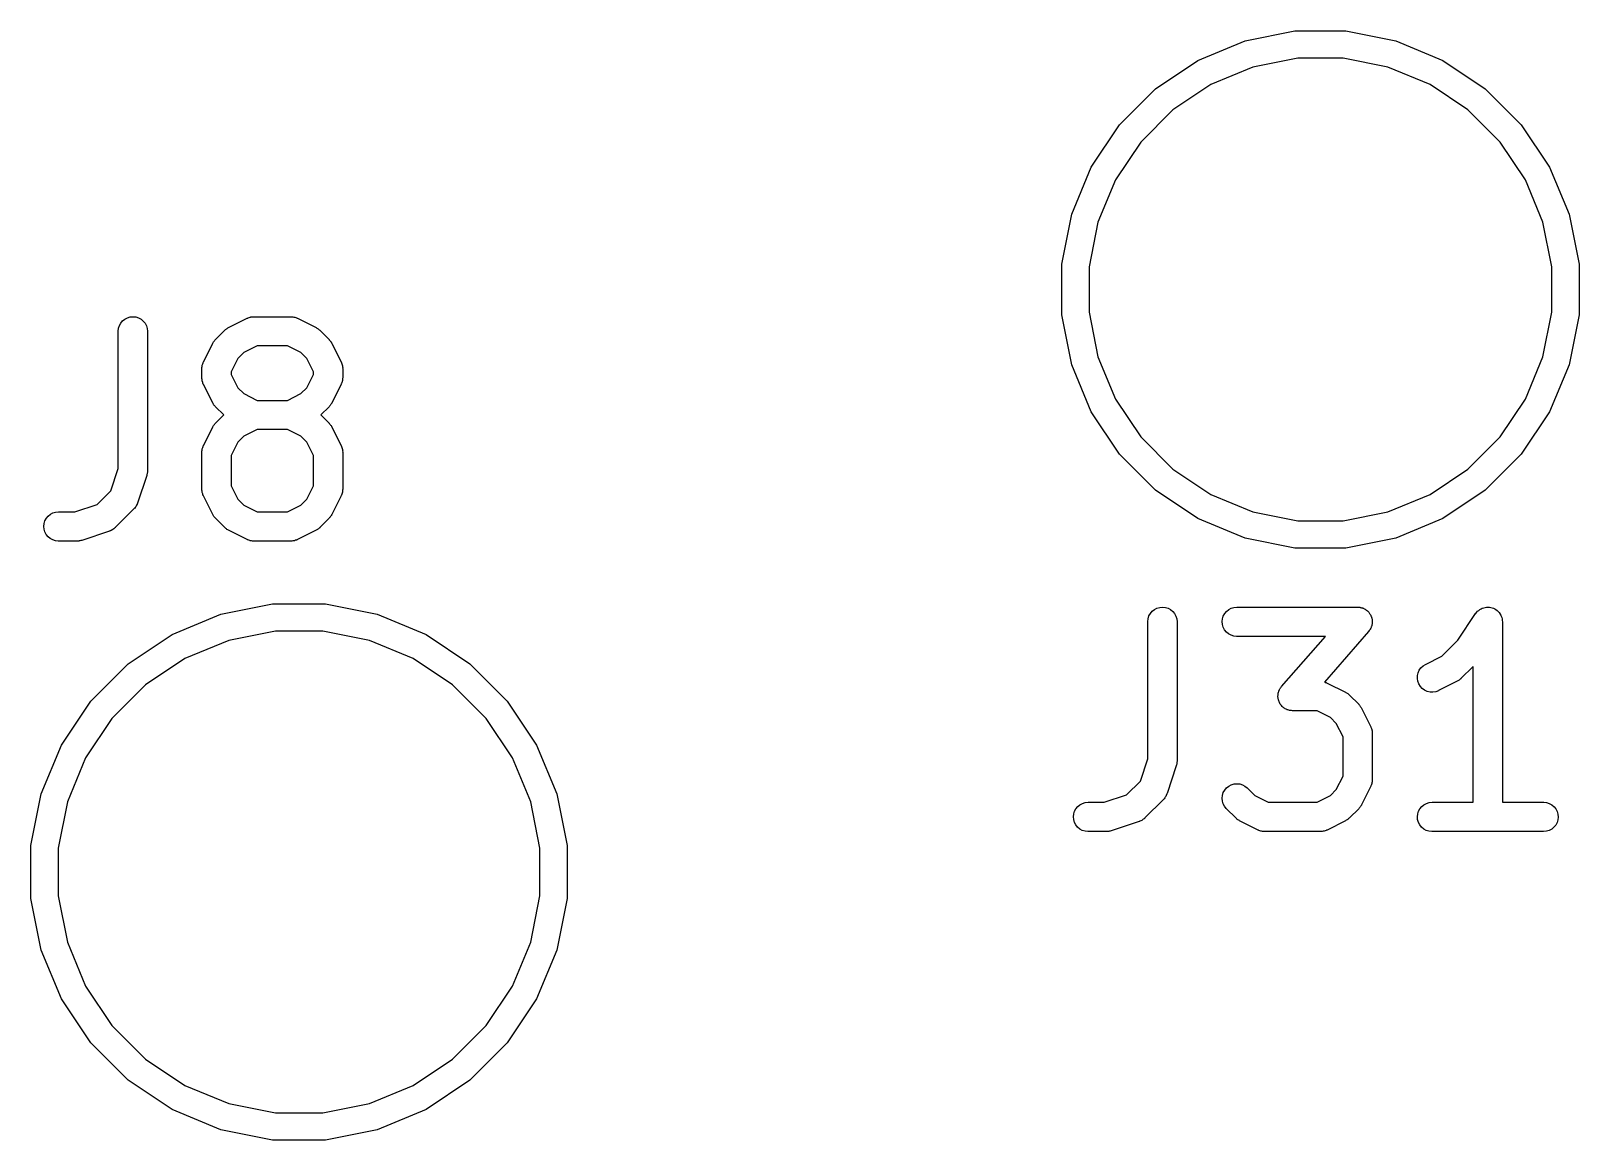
# Model space of a CAD drawing. Extents: x 4.1 to 76.2, y 7.7 to 62.
# Drawn here: x 62.86 to 70.79, y 34.15 to 39.83 of the extents above; entities that cross this region are included whole.
import ezdxf

# ---------------------------------------------------------------- set-up
doc = ezdxf.new("R2010")
doc.units = 0
doc.layers.add('BLACK', color=7, linetype='CONTINUOUS')

msp = doc.modelspace()

# ---------------------------------------------------------------- linework, layer by layer
at = {"layer": 'BLACK', "linetype": 'CONTINUOUS'}
for p, q in [((69.0826, 39.7801), (69.3385, 39.831)), ((69.3385, 39.831), (69.5995, 39.831)), ((69.5995, 39.831), (69.8554, 39.7801)), ((68.8416, 39.6802), (69.0826, 39.7801)), ((69.8554, 39.7801), (70.0964, 39.6802)), ((68.6246, 39.5353), (68.8416, 39.6802)), ((69.3523, 39.6917), (69.1233, 39.6461)), ((69.5857, 39.6917), (69.3523, 39.6917)), ((69.8147, 39.6461), (69.5857, 39.6917)), ((70.0964, 39.6802), (70.3134, 39.5353)), ((69.1233, 39.6461), (68.9076, 39.5568)), ((70.0304, 39.5568), (69.8147, 39.6461)), ((68.4401, 39.3508), (68.6246, 39.5353)), ((68.9076, 39.5568), (68.7134, 39.4271)), ((70.2246, 39.4271), (70.0304, 39.5568)), ((70.3134, 39.5353), (70.4979, 39.3508)), ((68.7134, 39.4271), (68.5483, 39.262)), ((70.3897, 39.262), (70.2246, 39.4271)), ((68.2952, 39.1338), (68.4401, 39.3508)), ((70.4979, 39.3508), (70.6428, 39.1338)), ((68.5483, 39.262), (68.4186, 39.0678)), ((70.5194, 39.0678), (70.3897, 39.262)), ((68.1953, 38.8928), (68.2952, 39.1338)), ((70.6428, 39.1338), (70.7427, 38.8928)), ((68.4186, 39.0678), (68.3293, 38.8521)), ((70.6087, 38.8521), (70.5194, 39.0678)), ((68.1444, 38.6369), (68.1953, 38.8928)), ((70.7427, 38.8928), (70.7936, 38.6369)), ((68.3293, 38.8521), (68.2837, 38.6231)), ((70.6543, 38.6231), (70.6087, 38.8521)), ((68.1444, 38.3759), (68.1444, 38.6369)), ((68.2837, 38.6231), (68.2837, 38.3897)), ((70.6543, 38.3897), (70.6543, 38.6231)), ((70.7936, 38.6369), (70.7936, 38.3759)), ((68.2837, 38.3897), (68.3293, 38.1607)), ((70.6087, 38.1607), (70.6543, 38.3897)), ((63.3101, 38.2931), (63.3117, 38.3076)), ((63.3117, 38.3076), (63.3162, 38.3216)), ((63.3162, 38.3216), (63.3232, 38.3344)), ((63.3232, 38.3344), (63.3326, 38.3456)), ((63.3326, 38.3456), (63.344, 38.3548)), ((63.344, 38.3548), (63.357, 38.3616)), ((63.357, 38.3616), (63.3711, 38.3657)), ((63.3711, 38.3657), (63.3856, 38.367)), ((63.3856, 38.367), (63.4002, 38.3655)), ((63.4002, 38.3655), (63.4142, 38.3612)), ((63.4142, 38.3612), (63.427, 38.3542)), ((63.427, 38.3542), (63.4383, 38.3449)), ((63.4383, 38.3449), (63.4476, 38.3335)), ((63.4476, 38.3335), (63.4544, 38.3206)), ((63.4544, 38.3206), (63.4587, 38.3066)), ((63.4587, 38.3066), (63.4601, 38.292)), ((63.863, 38.3037), (63.8656, 38.3054)), ((63.8656, 38.3054), (63.8681, 38.3073)), ((63.8681, 38.3073), (63.8718, 38.3092)), ((63.8718, 38.3092), (63.8754, 38.3115)), ((63.8754, 38.3115), (63.9706, 38.3591)), ((63.9706, 38.3591), (63.9716, 38.3596)), ((63.9716, 38.3596), (63.9736, 38.3603)), ((63.9736, 38.3603), (63.9756, 38.3614)), ((63.9756, 38.3614), (63.9805, 38.3628)), ((63.9805, 38.3628), (63.9853, 38.3646)), ((63.9853, 38.3646), (63.9875, 38.365)), ((63.9875, 38.365), (63.9896, 38.3656)), ((63.9896, 38.3656), (63.9947, 38.3661)), ((63.9947, 38.3661), (63.9998, 38.3669)), ((63.9998, 38.3669), (64.002, 38.3668)), ((64.002, 38.3668), (64.0042, 38.367)), ((64.0042, 38.367), (64.1946, 38.367)), ((64.1946, 38.367), (64.1957, 38.367)), ((64.1957, 38.367), (64.1979, 38.3668)), ((64.1979, 38.3668), (64.2001, 38.3668)), ((64.2001, 38.3668), (64.2051, 38.366)), ((64.2051, 38.366), (64.2102, 38.3654)), ((64.2102, 38.3654), (64.2123, 38.3647)), ((64.2123, 38.3647), (64.2145, 38.3643)), ((64.2145, 38.3643), (64.2193, 38.3625)), ((64.2193, 38.3625), (64.2242, 38.361)), ((64.2242, 38.361), (64.2261, 38.3599)), ((64.2261, 38.3599), (64.2282, 38.3591)), ((64.2282, 38.3591), (64.3234, 38.3115)), ((64.3234, 38.3115), (64.3243, 38.311)), ((64.3243, 38.311), (64.3279, 38.3087)), ((64.3279, 38.3087), (64.3316, 38.3067)), ((64.3316, 38.3067), (64.334, 38.3047)), ((64.334, 38.3047), (64.3366, 38.303)), ((68.1953, 38.12), (68.1444, 38.3759)), ((70.7936, 38.3759), (70.7427, 38.12)), ((63.3101, 38.292), (63.3101, 38.2931)), ((63.3101, 37.5899), (63.3101, 38.292)), ((63.4601, 38.292), (63.4601, 37.5777)), ((63.7466, 38.1351), (63.7942, 38.2303)), ((63.7942, 38.2303), (63.7947, 38.2313)), ((63.7947, 38.2313), (63.797, 38.2348)), ((63.797, 38.2348), (63.799, 38.2385)), ((63.799, 38.2385), (63.801, 38.2409)), ((63.801, 38.2409), (63.8027, 38.2435)), ((63.8027, 38.2435), (63.8056, 38.2466)), ((63.8056, 38.2466), (63.8083, 38.2498)), ((63.8083, 38.2498), (63.8559, 38.2974)), ((63.8559, 38.2974), (63.8566, 38.2982)), ((63.8566, 38.2982), (63.8599, 38.3008)), ((63.8599, 38.3008), (63.863, 38.3037)), ((64.3366, 38.303), (64.3396, 38.3001)), ((64.3396, 38.3001), (64.3429, 38.2974)), ((64.3429, 38.2974), (64.3905, 38.2498)), ((64.3905, 38.2498), (64.3913, 38.2491)), ((64.3913, 38.2491), (64.3939, 38.2458)), ((64.3939, 38.2458), (64.3968, 38.2427)), ((64.3968, 38.2427), (64.3984, 38.2401)), ((64.3984, 38.2401), (64.4004, 38.2376)), ((64.4004, 38.2376), (64.4023, 38.2339)), ((64.4023, 38.2339), (64.4046, 38.2303)), ((64.4046, 38.2303), (64.4522, 38.1351)), ((63.9229, 38.1524), (63.8887, 38.0838)), ((63.9533, 38.1828), (63.9229, 38.1524)), ((64.0219, 38.217), (63.9533, 38.1828)), ((64.1769, 38.217), (64.0219, 38.217)), ((64.2454, 38.1828), (64.1769, 38.217)), ((64.2758, 38.1524), (64.2454, 38.1828)), ((64.3101, 38.0838), (64.2758, 38.1524)), ((68.3293, 38.1607), (68.4186, 37.945)), ((70.5194, 37.945), (70.6087, 38.1607)), ((63.7387, 38.1026), (63.7389, 38.1048)), ((63.7387, 38.1015), (63.7387, 38.1026)), ((63.7387, 38.0539), (63.7387, 38.1015)), ((63.7389, 38.107), (63.7397, 38.112)), ((63.7389, 38.1048), (63.7389, 38.107)), ((63.7397, 38.112), (63.7403, 38.1171)), ((63.7403, 38.1171), (63.741, 38.1192)), ((63.741, 38.1192), (63.7414, 38.1214)), ((63.7414, 38.1214), (63.7432, 38.1262)), ((63.7432, 38.1262), (63.7447, 38.1311)), ((63.7447, 38.1311), (63.7458, 38.133)), ((63.7458, 38.133), (63.7466, 38.1351)), ((63.8887, 38.0838), (63.8887, 38.0716)), ((63.8887, 38.0716), (63.9229, 38.0031)), ((64.2758, 38.0031), (64.3101, 38.0716)), ((64.3101, 38.0716), (64.3101, 38.0838)), ((64.4522, 38.1351), (64.4526, 38.1341)), ((64.4526, 38.1341), (64.4534, 38.1321)), ((64.4534, 38.1321), (64.4544, 38.1301)), ((64.4544, 38.1301), (64.4559, 38.1252)), ((64.4559, 38.1252), (64.4577, 38.1204)), ((64.4577, 38.1204), (64.458, 38.1182)), ((64.458, 38.1182), (64.4587, 38.1161)), ((64.4587, 38.1161), (64.4592, 38.111)), ((64.4592, 38.111), (64.46, 38.1059)), ((64.46, 38.1059), (64.4599, 38.1037)), ((64.4599, 38.1037), (64.4601, 38.1015)), ((64.4601, 38.1015), (64.4601, 38.0539)), ((68.2952, 37.879), (68.1953, 38.12)), ((70.7427, 38.12), (70.6428, 37.879)), ((63.7389, 38.0517), (63.7387, 38.0539)), ((63.7388, 38.0495), (63.7389, 38.0517)), ((63.7396, 38.0445), (63.7388, 38.0495)), ((63.7401, 38.0394), (63.7396, 38.0445)), ((63.7407, 38.0372), (63.7401, 38.0394)), ((63.7411, 38.0351), (63.7407, 38.0372)), ((63.7429, 38.0303), (63.7411, 38.0351)), ((63.7443, 38.0253), (63.7429, 38.0303)), ((63.7454, 38.0234), (63.7443, 38.0253)), ((63.7461, 38.0213), (63.7454, 38.0234)), ((63.7466, 38.0204), (63.7461, 38.0213)), ((63.7942, 37.9251), (63.7466, 38.0204)), ((63.9229, 38.0031), (63.9533, 37.9727)), ((64.2454, 37.9727), (64.2758, 38.0031)), ((64.4522, 38.0204), (64.4046, 37.9251)), ((64.453, 38.0224), (64.4522, 38.0204)), ((64.454, 38.0244), (64.453, 38.0224)), ((64.4556, 38.0293), (64.454, 38.0244)), ((64.4574, 38.0341), (64.4556, 38.0293)), ((64.4578, 38.0362), (64.4574, 38.0341)), ((64.4585, 38.0383), (64.4578, 38.0362)), ((64.459, 38.0434), (64.4585, 38.0383)), ((64.4599, 38.0485), (64.459, 38.0434)), ((64.4601, 38.0529), (64.4599, 38.0507)), ((64.4599, 38.0507), (64.4599, 38.0485)), ((64.4601, 38.0539), (64.4601, 38.0529)), ((63.7965, 37.9216), (63.7942, 37.9251)), ((63.7984, 37.9178), (63.7965, 37.9216)), ((63.8003, 37.9154), (63.7984, 37.9178)), ((63.802, 37.9128), (63.8003, 37.9154)), ((63.8049, 37.9097), (63.802, 37.9128)), ((63.8075, 37.9064), (63.8049, 37.9097)), ((63.9533, 37.9727), (64.0219, 37.9384)), ((64.0219, 37.9384), (64.1769, 37.9384)), ((64.1769, 37.9384), (64.2454, 37.9727)), ((64.3932, 37.9089), (64.3905, 37.9057)), ((64.3961, 37.9119), (64.3932, 37.9089)), ((64.3978, 37.9146), (64.3961, 37.9119)), ((64.3998, 37.917), (64.3978, 37.9146)), ((64.4018, 37.9207), (64.3998, 37.917)), ((64.4041, 37.9242), (64.4018, 37.9207)), ((64.4046, 37.9251), (64.4041, 37.9242)), ((68.4186, 37.945), (68.5483, 37.7508)), ((70.3897, 37.7508), (70.5194, 37.945)), ((63.8083, 37.9057), (63.8075, 37.9064)), ((63.8505, 37.8634), (63.8083, 37.9057)), ((63.8083, 37.8212), (63.8505, 37.8634)), ((64.3905, 37.9057), (64.3483, 37.8634)), ((64.3483, 37.8634), (64.3905, 37.8212)), ((68.4401, 37.662), (68.2952, 37.879)), ((70.6428, 37.879), (70.4979, 37.662)), ((63.7466, 37.7065), (63.7942, 37.8018)), ((63.7942, 37.8018), (63.7947, 37.8027)), ((63.7947, 37.8027), (63.797, 37.8062)), ((63.797, 37.8062), (63.799, 37.8099)), ((63.799, 37.8099), (63.801, 37.8123)), ((63.801, 37.8123), (63.8027, 37.815)), ((63.8027, 37.815), (63.8056, 37.818)), ((63.8056, 37.818), (63.8083, 37.8212)), ((63.9533, 37.7542), (63.9229, 37.7238)), ((64.0219, 37.7884), (63.9533, 37.7542)), ((64.1769, 37.7884), (64.0219, 37.7884)), ((64.2454, 37.7542), (64.1769, 37.7884)), ((64.2758, 37.7238), (64.2454, 37.7542)), ((64.3905, 37.8212), (64.3913, 37.8205)), ((64.3913, 37.8205), (64.3939, 37.8172)), ((64.3939, 37.8172), (64.3968, 37.8141)), ((64.3968, 37.8141), (64.3984, 37.8115)), ((64.3984, 37.8115), (64.4004, 37.8091)), ((64.4004, 37.8091), (64.4023, 37.8053)), ((64.4023, 37.8053), (64.4046, 37.8018)), ((64.4046, 37.8018), (64.4522, 37.7065)), ((68.5483, 37.7508), (68.7134, 37.5857)), ((70.2246, 37.5857), (70.3897, 37.7508)), ((63.7387, 37.674), (63.7389, 37.6762)), ((63.7387, 37.673), (63.7387, 37.674)), ((63.7387, 37.4825), (63.7387, 37.673)), ((63.7389, 37.6784), (63.7397, 37.6835)), ((63.7389, 37.6762), (63.7389, 37.6784)), ((63.7397, 37.6835), (63.7403, 37.6886)), ((63.7403, 37.6886), (63.741, 37.6907)), ((63.741, 37.6907), (63.7414, 37.6928)), ((63.7414, 37.6928), (63.7432, 37.6976)), ((63.7432, 37.6976), (63.7447, 37.7025)), ((63.7447, 37.7025), (63.7458, 37.7045)), ((63.7458, 37.7045), (63.7466, 37.7065)), ((63.9229, 37.7238), (63.8887, 37.6553)), ((64.3101, 37.6553), (64.2758, 37.7238)), ((64.4522, 37.7065), (64.4526, 37.7056)), ((64.4526, 37.7056), (64.4534, 37.7035)), ((64.4534, 37.7035), (64.4544, 37.7016)), ((64.4544, 37.7016), (64.4559, 37.6966)), ((64.4559, 37.6966), (64.4577, 37.6918)), ((64.4577, 37.6918), (64.458, 37.6897)), ((64.458, 37.6897), (64.4587, 37.6875)), ((64.4587, 37.6875), (64.4592, 37.6824)), ((64.4592, 37.6824), (64.46, 37.6774)), ((64.46, 37.6774), (64.4599, 37.6752)), ((64.4599, 37.6752), (64.4601, 37.673)), ((64.4601, 37.673), (64.4601, 37.4825)), ((63.8887, 37.6553), (63.8887, 37.5002)), ((64.3101, 37.5002), (64.3101, 37.6553)), ((68.6246, 37.4775), (68.4401, 37.662)), ((70.4979, 37.662), (70.3134, 37.4775)), ((63.2719, 37.4754), (63.3101, 37.5899)), ((63.4563, 37.554), (63.4086, 37.4112)), ((63.4572, 37.5581), (63.4563, 37.554)), ((63.4585, 37.5621), (63.4572, 37.5581)), ((63.4588, 37.5652), (63.4585, 37.5621)), ((63.4595, 37.5683), (63.4588, 37.5652)), ((63.4596, 37.5725), (63.4595, 37.5683)), ((63.4601, 37.5767), (63.4596, 37.5725)), ((63.4601, 37.5777), (63.4601, 37.5767)), ((68.7134, 37.5857), (68.9076, 37.456)), ((70.0304, 37.456), (70.2246, 37.5857)), ((63.2017, 37.4052), (63.2719, 37.4754)), ((63.7389, 37.4803), (63.7387, 37.4825)), ((63.7388, 37.4781), (63.7389, 37.4803)), ((63.7396, 37.473), (63.7388, 37.4781)), ((63.7401, 37.4679), (63.7396, 37.473)), ((63.7407, 37.4658), (63.7401, 37.4679)), ((63.7411, 37.4636), (63.7407, 37.4658)), ((63.7429, 37.4588), (63.7411, 37.4636)), ((63.7443, 37.4539), (63.7429, 37.4588)), ((63.7454, 37.452), (63.7443, 37.4539)), ((63.7461, 37.4499), (63.7454, 37.452)), ((63.7466, 37.449), (63.7461, 37.4499)), ((63.7942, 37.3537), (63.7466, 37.449)), ((63.8887, 37.5002), (63.9229, 37.4317)), ((63.9229, 37.4317), (63.9533, 37.4013)), ((64.2454, 37.4013), (64.2758, 37.4317)), ((64.2758, 37.4317), (64.3101, 37.5002)), ((64.4522, 37.449), (64.4046, 37.3537)), ((64.453, 37.451), (64.4522, 37.449)), ((64.454, 37.453), (64.453, 37.451)), ((64.4556, 37.4578), (64.454, 37.453)), ((64.4574, 37.4626), (64.4556, 37.4578)), ((64.4578, 37.4648), (64.4574, 37.4626)), ((64.4585, 37.4669), (64.4578, 37.4648)), ((64.459, 37.472), (64.4585, 37.4669)), ((64.4599, 37.477), (64.459, 37.472)), ((64.4601, 37.4814), (64.4599, 37.4793)), ((64.4599, 37.4793), (64.4599, 37.477)), ((64.4601, 37.4825), (64.4601, 37.4814)), ((68.8416, 37.3326), (68.6246, 37.4775)), ((68.9076, 37.456), (69.1233, 37.3667)), ((69.8147, 37.3667), (70.0304, 37.456)), ((70.3134, 37.4775), (70.0964, 37.3326)), ((62.9513, 37.3452), (62.9626, 37.3545)), ((62.9626, 37.3545), (62.9756, 37.3614)), ((62.9756, 37.3614), (62.9896, 37.3656)), ((62.9896, 37.3656), (63.0042, 37.367)), ((63.0042, 37.367), (63.0872, 37.367)), ((63.0872, 37.367), (63.2017, 37.4052)), ((63.3905, 37.3818), (63.2953, 37.2866)), ((63.3919, 37.3835), (63.3905, 37.3818)), ((63.3935, 37.385), (63.3919, 37.3835)), ((63.3966, 37.3892), (63.3935, 37.385)), ((63.3998, 37.3932), (63.3966, 37.3892)), ((63.4009, 37.3951), (63.3998, 37.3932)), ((63.4022, 37.3969), (63.4009, 37.3951)), ((63.4043, 37.4015), (63.4022, 37.3969)), ((63.4067, 37.4061), (63.4043, 37.4015)), ((63.4074, 37.4082), (63.4067, 37.4061)), ((63.4083, 37.4102), (63.4074, 37.4082)), ((63.4086, 37.4112), (63.4083, 37.4102)), ((63.7965, 37.3501), (63.7942, 37.3537)), ((63.9533, 37.4013), (64.0219, 37.367)), ((64.0219, 37.367), (64.1769, 37.367)), ((64.1769, 37.367), (64.2454, 37.4013)), ((64.4041, 37.3528), (64.4018, 37.3492)), ((64.4046, 37.3537), (64.4041, 37.3528)), ((69.1233, 37.3667), (69.3523, 37.3211)), ((69.5857, 37.3211), (69.8147, 37.3667)), ((62.9292, 37.2925), (62.9307, 37.3071)), ((62.9305, 37.278), (62.9292, 37.2925)), ((62.9346, 37.2639), (62.9305, 37.278)), ((62.9307, 37.3071), (62.935, 37.3211)), ((62.935, 37.3211), (62.942, 37.334)), ((62.942, 37.334), (62.9513, 37.3452)), ((63.2793, 37.2744), (63.2747, 37.2724)), ((63.2811, 37.2757), (63.2793, 37.2744)), ((63.2831, 37.2767), (63.2811, 37.2757)), ((63.2871, 37.2799), (63.2831, 37.2767)), ((63.2913, 37.2829), (63.2871, 37.2799)), ((63.2928, 37.2845), (63.2913, 37.2829)), ((63.2945, 37.2859), (63.2928, 37.2845)), ((63.2953, 37.2866), (63.2945, 37.2859)), ((63.7984, 37.3464), (63.7965, 37.3501)), ((63.8003, 37.344), (63.7984, 37.3464)), ((63.802, 37.3413), (63.8003, 37.344)), ((63.8049, 37.3383), (63.802, 37.3413)), ((63.8075, 37.335), (63.8049, 37.3383)), ((63.8083, 37.3342), (63.8075, 37.335)), ((63.8559, 37.2866), (63.8083, 37.3342)), ((63.8591, 37.2839), (63.8559, 37.2866)), ((63.8622, 37.281), (63.8591, 37.2839)), ((63.8648, 37.2793), (63.8622, 37.281)), ((63.8672, 37.2773), (63.8648, 37.2793)), ((63.8709, 37.2753), (63.8672, 37.2773)), ((63.8744, 37.273), (63.8709, 37.2753)), ((63.8754, 37.2726), (63.8744, 37.273)), ((64.327, 37.2748), (64.3234, 37.2726)), ((64.3307, 37.2767), (64.327, 37.2748)), ((64.3332, 37.2787), (64.3307, 37.2767)), ((64.3358, 37.2803), (64.3332, 37.2787)), ((64.3389, 37.2832), (64.3358, 37.2803)), ((64.3422, 37.2859), (64.3389, 37.2832)), ((64.3429, 37.2866), (64.3422, 37.2859)), ((64.3905, 37.3342), (64.3429, 37.2866)), ((64.3932, 37.3375), (64.3905, 37.3342)), ((64.3961, 37.3405), (64.3932, 37.3375)), ((64.3978, 37.3431), (64.3961, 37.3405)), ((64.3998, 37.3455), (64.3978, 37.3431)), ((64.4018, 37.3492), (64.3998, 37.3455)), ((69.0826, 37.2327), (68.8416, 37.3326)), ((69.3523, 37.3211), (69.5857, 37.3211)), ((70.0964, 37.3326), (69.8554, 37.2327)), ((62.9414, 37.251), (62.9346, 37.2639)), ((62.9506, 37.2395), (62.9414, 37.251)), ((62.9618, 37.2301), (62.9506, 37.2395)), ((62.9746, 37.2231), (62.9618, 37.2301)), ((62.9886, 37.2187), (62.9746, 37.2231)), ((63.0031, 37.217), (62.9886, 37.2187)), ((63.0042, 37.217), (63.0031, 37.217)), ((63.0994, 37.217), (63.0042, 37.217)), ((63.1036, 37.2174), (63.0994, 37.217)), ((63.1078, 37.2175), (63.1036, 37.2174)), ((63.1108, 37.2181), (63.1078, 37.2175)), ((63.114, 37.2184), (63.1108, 37.2181)), ((63.118, 37.2197), (63.114, 37.2184)), ((63.1221, 37.2205), (63.118, 37.2197)), ((63.1231, 37.2209), (63.1221, 37.2205)), ((63.266, 37.2685), (63.1231, 37.2209)), ((63.268, 37.2694), (63.266, 37.2685)), ((63.2701, 37.27), (63.268, 37.2694)), ((63.2747, 37.2724), (63.2701, 37.27)), ((63.9706, 37.2249), (63.8754, 37.2726)), ((63.9727, 37.2241), (63.9706, 37.2249)), ((63.9746, 37.2231), (63.9727, 37.2241)), ((63.9795, 37.2215), (63.9746, 37.2231)), ((63.9843, 37.2197), (63.9795, 37.2215)), ((63.9865, 37.2193), (63.9843, 37.2197)), ((63.9886, 37.2187), (63.9865, 37.2193)), ((63.9936, 37.2181), (63.9886, 37.2187)), ((63.9987, 37.2172), (63.9936, 37.2181)), ((64.0009, 37.2173), (63.9987, 37.2172)), ((64.0031, 37.217), (64.0009, 37.2173)), ((64.0042, 37.217), (64.0031, 37.217)), ((64.1946, 37.217), (64.0042, 37.217)), ((64.1968, 37.2172), (64.1946, 37.217)), ((64.199, 37.2171), (64.1968, 37.2172)), ((64.2041, 37.2179), (64.199, 37.2171)), ((64.2092, 37.2184), (64.2041, 37.2179)), ((64.2113, 37.2191), (64.2092, 37.2184)), ((64.2135, 37.2194), (64.2113, 37.2191)), ((64.2183, 37.2212), (64.2135, 37.2194)), ((64.2232, 37.2227), (64.2183, 37.2212)), ((64.2252, 37.2237), (64.2232, 37.2227)), ((64.2272, 37.2245), (64.2252, 37.2237)), ((64.2282, 37.2249), (64.2272, 37.2245)), ((64.3234, 37.2726), (64.2282, 37.2249)), ((69.3385, 37.1818), (69.0826, 37.2327)), ((69.8554, 37.2327), (69.5995, 37.1818)), ((69.5995, 37.1818), (69.3385, 37.1818)), ((63.836, 36.8425), (64.1013, 36.8953)), ((64.1013, 36.8953), (64.3719, 36.8953)), ((64.3719, 36.8953), (64.6372, 36.8425)), ((68.6314, 36.8736), (68.6454, 36.8777)), ((68.6454, 36.8777), (68.66, 36.879)), ((68.66, 36.879), (68.6746, 36.8775)), ((68.6746, 36.8775), (68.6885, 36.8732)), ((69.0118, 36.8734), (69.0259, 36.8776)), ((69.0259, 36.8776), (69.0404, 36.879)), ((69.0404, 36.879), (69.6595, 36.879)), ((69.6595, 36.879), (69.6605, 36.879)), ((69.6605, 36.879), (69.6652, 36.8785)), ((69.6652, 36.8785), (69.6699, 36.8783)), ((69.6699, 36.8783), (69.6724, 36.8777)), ((69.6724, 36.8777), (69.6751, 36.8774)), ((69.6751, 36.8774), (69.6796, 36.876)), ((70.3054, 36.8757), (70.3121, 36.8777)), ((70.3121, 36.8777), (70.3121, 36.8777)), ((70.3121, 36.8777), (70.3122, 36.8777)), ((70.3122, 36.8777), (70.3194, 36.8784)), ((70.3194, 36.8784), (70.3267, 36.879)), ((70.3267, 36.879), (70.3268, 36.879)), ((70.3267, 36.879), (70.3267, 36.879)), ((70.3268, 36.879), (70.3343, 36.8782)), ((70.3343, 36.8782), (70.3412, 36.8775)), ((70.3412, 36.8775), (70.3413, 36.8775)), ((70.3413, 36.8775), (70.3413, 36.8775)), ((70.3413, 36.8775), (70.3487, 36.8752)), ((63.5861, 36.739), (63.836, 36.8425)), ((64.6372, 36.8425), (64.8871, 36.739)), ((68.5845, 36.8051), (68.5861, 36.8196)), ((68.5845, 36.804), (68.5845, 36.8051)), ((68.5845, 36.1019), (68.5845, 36.804)), ((68.5861, 36.8196), (68.5905, 36.8336)), ((68.5905, 36.8336), (68.5976, 36.8464)), ((68.5976, 36.8464), (68.607, 36.8576)), ((68.607, 36.8576), (68.6184, 36.8668)), ((68.6184, 36.8668), (68.6314, 36.8736)), ((68.6885, 36.8732), (68.7014, 36.8662)), ((68.7014, 36.8662), (68.7127, 36.8569)), ((68.7127, 36.8569), (68.7219, 36.8455)), ((68.7219, 36.8455), (68.7288, 36.8326)), ((68.7288, 36.8326), (68.733, 36.8186)), ((68.733, 36.8186), (68.7345, 36.804)), ((68.7345, 36.804), (68.7345, 36.0897)), ((68.9654, 36.8045), (68.967, 36.8191)), ((68.9668, 36.79), (68.9654, 36.8045)), ((68.967, 36.8191), (68.9713, 36.8331)), ((68.9713, 36.8331), (68.9783, 36.846)), ((68.9783, 36.846), (68.9876, 36.8572)), ((68.9876, 36.8572), (68.9989, 36.8665)), ((68.9989, 36.8665), (69.0118, 36.8734)), ((69.6796, 36.876), (69.6841, 36.8749)), ((69.6841, 36.8749), (69.6865, 36.8738)), ((69.6865, 36.8738), (69.689, 36.873)), ((69.689, 36.873), (69.6931, 36.8707)), ((69.6931, 36.8707), (69.6974, 36.8687)), ((69.6974, 36.8687), (69.6995, 36.8672)), ((69.6995, 36.8672), (69.7018, 36.8659)), ((69.7018, 36.8659), (69.7055, 36.8629)), ((69.7055, 36.8629), (69.7093, 36.8601)), ((69.7093, 36.8601), (69.711, 36.8582)), ((69.711, 36.8582), (69.7131, 36.8565)), ((69.7131, 36.8565), (69.716, 36.8528)), ((69.716, 36.8528), (69.7192, 36.8494)), ((69.7192, 36.8494), (69.7206, 36.8471)), ((69.7206, 36.8471), (69.7222, 36.8451)), ((69.7222, 36.8451), (69.7244, 36.8409)), ((69.7244, 36.8409), (69.7269, 36.8369)), ((69.7269, 36.8369), (69.7278, 36.8344)), ((69.7278, 36.8344), (69.729, 36.8321)), ((69.729, 36.8321), (69.7303, 36.8276)), ((69.7303, 36.8276), (69.732, 36.8232)), ((69.732, 36.8232), (69.7324, 36.8206)), ((69.7324, 36.8206), (69.7331, 36.8181)), ((69.7331, 36.8181), (69.7336, 36.8134)), ((69.7336, 36.8134), (69.7343, 36.8087)), ((69.734, 36.7988), (69.7338, 36.7941)), ((69.7345, 36.8035), (69.734, 36.7988)), ((69.7343, 36.8087), (69.7342, 36.8061)), ((69.7342, 36.8061), (69.7345, 36.8035)), ((70.1726, 36.7089), (70.2637, 36.8456)), ((70.2637, 36.8456), (70.2643, 36.8464)), ((70.2643, 36.8465), (70.269, 36.8521)), ((70.2643, 36.8464), (70.2643, 36.8465)), ((70.2643, 36.8464), (70.2643, 36.8464)), ((70.2643, 36.8464), (70.2643, 36.8464)), ((70.269, 36.8521), (70.2737, 36.8576)), ((70.2737, 36.8576), (70.2738, 36.8577)), ((70.2737, 36.8576), (70.2737, 36.8576)), ((70.2738, 36.8577), (70.2796, 36.8624)), ((70.2796, 36.8624), (70.2851, 36.8668)), ((70.2851, 36.8668), (70.2851, 36.8668)), ((70.2851, 36.8668), (70.2852, 36.8668)), ((70.2852, 36.8668), (70.292, 36.8704)), ((70.292, 36.8704), (70.298, 36.8736)), ((70.298, 36.8736), (70.2981, 36.8736)), ((70.2981, 36.8736), (70.2982, 36.8736)), ((70.2982, 36.8736), (70.3054, 36.8757)), ((70.3487, 36.8752), (70.3552, 36.8732)), ((70.3552, 36.8732), (70.3553, 36.8731)), ((70.3553, 36.8731), (70.3553, 36.8731)), ((70.3553, 36.8731), (70.3618, 36.8696)), ((70.3618, 36.8696), (70.3681, 36.8662)), ((70.3681, 36.8662), (70.3681, 36.8662)), ((70.3681, 36.8662), (70.3682, 36.8661)), ((70.3682, 36.8661), (70.3738, 36.8615)), ((70.3738, 36.8615), (70.3794, 36.8569)), ((70.3794, 36.8569), (70.3794, 36.8568)), ((70.3794, 36.8568), (70.3794, 36.8568)), ((70.3794, 36.8568), (70.3843, 36.8508)), ((70.3843, 36.8508), (70.3886, 36.8455)), ((70.3886, 36.8455), (70.3886, 36.8455)), ((70.3886, 36.8455), (70.3887, 36.8454)), ((70.3887, 36.8454), (70.3924, 36.8385)), ((70.3924, 36.8385), (70.3955, 36.8326)), ((70.3955, 36.8326), (70.3955, 36.8325)), ((70.3955, 36.8325), (70.3955, 36.8325)), ((70.3955, 36.8325), (70.3977, 36.8253)), ((70.3977, 36.8253), (70.3997, 36.8186)), ((70.3997, 36.8186), (70.3997, 36.8185)), ((70.3997, 36.8185), (70.3997, 36.8185)), ((70.3997, 36.8185), (70.4004, 36.8111)), ((70.4004, 36.8111), (70.4011, 36.804)), ((70.4011, 36.804), (70.4011, 35.879)), ((63.3611, 36.5887), (63.5861, 36.739)), ((64.1151, 36.7559), (63.8766, 36.7085)), ((64.3581, 36.7559), (64.1151, 36.7559)), ((64.5966, 36.7085), (64.3581, 36.7559)), ((64.8871, 36.739), (65.1121, 36.5887)), ((68.9709, 36.7759), (68.9668, 36.79)), ((68.9777, 36.763), (68.9709, 36.7759)), ((68.9868, 36.7515), (68.9777, 36.763)), ((68.9981, 36.7421), (68.9868, 36.7515)), ((69.0109, 36.7351), (68.9981, 36.7421)), ((69.0248, 36.7307), (69.0109, 36.7351)), ((69.0394, 36.729), (69.0248, 36.7307)), ((69.0404, 36.729), (69.0394, 36.729)), ((69.4942, 36.729), (69.0404, 36.729)), ((69.2697, 36.4725), (69.4942, 36.729)), ((69.7159, 36.7546), (69.489, 36.4953)), ((69.7187, 36.7585), (69.7159, 36.7546)), ((69.7217, 36.7621), (69.7187, 36.7585)), ((69.7229, 36.7644), (69.7217, 36.7621)), ((69.7244, 36.7665), (69.7229, 36.7644)), ((69.7264, 36.7708), (69.7244, 36.7665)), ((69.7286, 36.775), (69.7264, 36.7708)), ((69.7294, 36.7775), (69.7286, 36.775)), ((69.7305, 36.7799), (69.7294, 36.7775)), ((69.7316, 36.7844), (69.7305, 36.7799)), ((69.7329, 36.7889), (69.7316, 36.7844)), ((69.7332, 36.7916), (69.7329, 36.7889)), ((69.7338, 36.7941), (69.7332, 36.7916)), ((63.8766, 36.7085), (63.6521, 36.6155)), ((64.8211, 36.6155), (64.5966, 36.7085)), ((70.0912, 36.6276), (70.1726, 36.7089)), ((63.1698, 36.3974), (63.3611, 36.5887)), ((63.6521, 36.6155), (63.45, 36.4804)), ((65.0232, 36.4804), (64.8211, 36.6155)), ((65.1121, 36.5887), (65.3034, 36.3974)), ((69.9754, 36.5556), (69.9839, 36.5675)), ((69.9839, 36.5675), (69.9945, 36.5776)), ((69.9945, 36.5776), (70.0069, 36.5854)), ((70.0069, 36.5854), (70.0912, 36.6276)), ((70.2511, 36.5753), (70.1887, 36.5129)), ((70.2511, 35.879), (70.2511, 36.5753)), ((63.45, 36.4804), (63.2781, 36.3085)), ((65.1951, 36.3085), (65.0232, 36.4804)), ((69.489, 36.4953), (69.4937, 36.4935)), ((69.4937, 36.4935), (69.4985, 36.492)), ((69.4985, 36.492), (69.5005, 36.4909)), ((69.5005, 36.4909), (69.5025, 36.4901)), ((69.5025, 36.4901), (69.5978, 36.4425)), ((69.9656, 36.5134), (69.9661, 36.528)), ((69.968, 36.4989), (69.9656, 36.5134)), ((69.9661, 36.528), (69.9694, 36.5423)), ((69.9731, 36.4852), (69.968, 36.4989)), ((69.9694, 36.5423), (69.9754, 36.5556)), ((69.9808, 36.4728), (69.9731, 36.4852)), ((70.1692, 36.4988), (70.074, 36.4512)), ((70.1728, 36.5011), (70.1692, 36.4988)), ((70.1765, 36.503), (70.1728, 36.5011)), ((70.179, 36.505), (70.1765, 36.503)), ((70.1816, 36.5066), (70.179, 36.505)), ((70.1847, 36.5095), (70.1816, 36.5066)), ((70.188, 36.5122), (70.1847, 36.5095)), ((70.1887, 36.5129), (70.188, 36.5122)), ((69.2511, 36.4236), (69.2516, 36.4283)), ((69.2514, 36.421), (69.2511, 36.4236)), ((69.2513, 36.4183), (69.2514, 36.421)), ((69.252, 36.4137), (69.2513, 36.4183)), ((69.2516, 36.4283), (69.2518, 36.433)), ((69.2518, 36.433), (69.2524, 36.4355)), ((69.2525, 36.409), (69.252, 36.4137)), ((69.2524, 36.4355), (69.2527, 36.4381)), ((69.2532, 36.4065), (69.2525, 36.409)), ((69.2527, 36.4381), (69.2541, 36.4426)), ((69.2536, 36.4039), (69.2532, 36.4065)), ((69.2553, 36.3995), (69.2536, 36.4039)), ((69.2541, 36.4426), (69.2551, 36.4472)), ((69.2551, 36.4472), (69.2562, 36.4496)), ((69.2562, 36.4496), (69.257, 36.4521)), ((69.257, 36.4521), (69.2592, 36.4563)), ((69.2592, 36.4563), (69.2612, 36.4606)), ((69.2612, 36.4606), (69.2627, 36.4627)), ((69.2627, 36.4627), (69.264, 36.465)), ((69.264, 36.465), (69.267, 36.4686)), ((69.267, 36.4686), (69.2697, 36.4725)), ((69.5978, 36.4425), (69.5987, 36.4421)), ((69.5987, 36.4421), (69.6023, 36.4398)), ((69.6023, 36.4398), (69.606, 36.4378)), ((69.606, 36.4378), (69.6084, 36.4358)), ((69.6084, 36.4358), (69.611, 36.4341)), ((69.611, 36.4341), (69.614, 36.4312)), ((69.614, 36.4312), (69.6173, 36.4285)), ((69.6173, 36.4285), (69.6649, 36.3809)), ((69.9908, 36.4621), (69.9808, 36.4728)), ((70.0027, 36.4535), (69.9908, 36.4621)), ((70.016, 36.4474), (70.0027, 36.4535)), ((70.0302, 36.444), (70.016, 36.4474)), ((70.0448, 36.4434), (70.0302, 36.444)), ((70.0593, 36.4457), (70.0448, 36.4434)), ((70.073, 36.4508), (70.0593, 36.4457)), ((70.074, 36.4512), (70.073, 36.4508)), ((63.0195, 36.1724), (63.1698, 36.3974)), ((65.3034, 36.3974), (65.4537, 36.1724)), ((69.2566, 36.395), (69.2553, 36.3995)), ((69.2578, 36.3926), (69.2566, 36.395)), ((69.2587, 36.3902), (69.2578, 36.3926)), ((69.2612, 36.3862), (69.2587, 36.3902)), ((69.2634, 36.382), (69.2612, 36.3862)), ((69.265, 36.38), (69.2634, 36.382)), ((69.2664, 36.3777), (69.265, 36.38)), ((69.2696, 36.3743), (69.2664, 36.3777)), ((69.2726, 36.3706), (69.2696, 36.3743)), ((69.2746, 36.3689), (69.2726, 36.3706)), ((69.2764, 36.367), (69.2746, 36.3689)), ((69.2802, 36.3642), (69.2764, 36.367)), ((69.2838, 36.3612), (69.2802, 36.3642)), ((69.2861, 36.3599), (69.2838, 36.3612)), ((69.2882, 36.3584), (69.2861, 36.3599)), ((69.2925, 36.3564), (69.2882, 36.3584)), ((69.2966, 36.3541), (69.2925, 36.3564)), ((69.2991, 36.3533), (69.2966, 36.3541)), ((69.3015, 36.3522), (69.2991, 36.3533)), ((69.3061, 36.3511), (69.3015, 36.3522)), ((69.3105, 36.3497), (69.3061, 36.3511)), ((69.3132, 36.3494), (69.3105, 36.3497)), ((69.3157, 36.3488), (69.3132, 36.3494)), ((69.3204, 36.3486), (69.3157, 36.3488)), ((69.3251, 36.3481), (69.3204, 36.3486)), ((69.3261, 36.3481), (69.3251, 36.3481)), ((69.4513, 36.3481), (69.3261, 36.3481)), ((69.5198, 36.3138), (69.4513, 36.3481)), ((69.6649, 36.3809), (69.6656, 36.3801)), ((69.6656, 36.3801), (69.6683, 36.3768)), ((69.6683, 36.3768), (69.6711, 36.3738)), ((69.6711, 36.3738), (69.6728, 36.3711)), ((69.6728, 36.3711), (69.6748, 36.3687)), ((69.6748, 36.3687), (69.6767, 36.3649)), ((69.6767, 36.3649), (69.6789, 36.3614)), ((69.6789, 36.3614), (69.7266, 36.2661)), ((63.2781, 36.3085), (63.143, 36.1064)), ((65.3302, 36.1064), (65.1951, 36.3085)), ((69.5502, 36.2834), (69.5198, 36.3138)), ((69.5845, 36.2149), (69.5502, 36.2834)), ((69.7266, 36.2661), (69.727, 36.2652)), ((69.727, 36.2652), (69.7278, 36.2631)), ((69.7278, 36.2631), (69.7288, 36.2612)), ((69.7288, 36.2612), (69.7303, 36.2563)), ((69.7303, 36.2563), (69.7321, 36.2515)), ((69.7321, 36.2515), (69.7324, 36.2493)), ((69.7324, 36.2493), (69.733, 36.2472)), ((69.733, 36.2472), (69.7335, 36.2421)), ((69.7335, 36.2421), (69.7343, 36.237)), ((62.916, 35.9225), (63.0195, 36.1724)), ((65.4537, 36.1724), (65.5572, 35.9225)), ((69.5845, 36.0122), (69.5845, 36.2149)), ((69.7343, 36.237), (69.7343, 36.2348)), ((69.7343, 36.2348), (69.7345, 36.2326)), ((69.7345, 36.2326), (69.7345, 35.9945)), ((63.143, 36.1064), (63.05, 35.8819)), ((65.4232, 35.8819), (65.3302, 36.1064)), ((68.5463, 35.9874), (68.5845, 36.1019)), ((68.734, 36.0845), (68.7339, 36.0803)), ((68.7345, 36.0887), (68.734, 36.0845)), ((68.7345, 36.0897), (68.7345, 36.0887)), ((68.7306, 36.066), (68.683, 35.9232)), ((68.7316, 36.0701), (68.7306, 36.066)), ((68.7328, 36.0741), (68.7316, 36.0701)), ((68.7332, 36.0772), (68.7328, 36.0741)), ((68.7339, 36.0803), (68.7332, 36.0772)), ((69.5502, 35.9437), (69.5845, 36.0122)), ((68.4761, 35.9172), (68.5463, 35.9874)), ((68.967, 35.9146), (68.9714, 35.9286)), ((68.9714, 35.9286), (68.9784, 35.9414)), ((68.9784, 35.9414), (68.9878, 35.9527)), ((68.9878, 35.9527), (68.9991, 35.9619)), ((68.9991, 35.9619), (69.0121, 35.9687)), ((69.0121, 35.9687), (69.0261, 35.9729)), ((69.0261, 35.9729), (69.0407, 35.9743)), ((69.0407, 35.9743), (69.0553, 35.9728)), ((69.0553, 35.9728), (69.0692, 35.9685)), ((69.0692, 35.9685), (69.0821, 35.9616)), ((69.0821, 35.9616), (69.0935, 35.9523)), ((69.0935, 35.9523), (69.1325, 35.9133)), ((69.5198, 35.9133), (69.5502, 35.9437)), ((69.7266, 35.961), (69.6789, 35.8657)), ((69.7273, 35.963), (69.7266, 35.961)), ((69.7284, 35.965), (69.7273, 35.963)), ((69.73, 35.9698), (69.7284, 35.965)), ((69.7318, 35.9746), (69.73, 35.9698)), ((69.7322, 35.9768), (69.7318, 35.9746)), ((69.7328, 35.9789), (69.7322, 35.9768)), ((69.7334, 35.984), (69.7328, 35.9789)), ((69.7343, 35.989), (69.7334, 35.984)), ((69.7345, 35.9934), (69.7342, 35.9913)), ((69.7342, 35.9913), (69.7343, 35.989)), ((69.7345, 35.9945), (69.7345, 35.9934)), ((62.8632, 35.6572), (62.916, 35.9225)), ((63.05, 35.8819), (63.0026, 35.6434)), ((65.4706, 35.6434), (65.4232, 35.8819)), ((65.5572, 35.9225), (65.61, 35.6572)), ((68.2094, 35.8331), (68.2163, 35.846)), ((68.2163, 35.846), (68.2257, 35.8572)), ((68.2257, 35.8572), (68.237, 35.8665)), ((68.237, 35.8665), (68.2499, 35.8734)), ((68.2499, 35.8734), (68.264, 35.8776)), ((68.264, 35.8776), (68.2785, 35.879)), ((68.2785, 35.879), (68.3616, 35.879)), ((68.3616, 35.879), (68.4761, 35.9172)), ((68.6649, 35.8938), (68.5697, 35.7986)), ((68.6663, 35.8955), (68.6649, 35.8938)), ((68.6679, 35.897), (68.6663, 35.8955)), ((68.6709, 35.9012), (68.6679, 35.897)), ((68.6742, 35.9052), (68.6709, 35.9012)), ((68.6752, 35.9071), (68.6742, 35.9052)), ((68.6765, 35.9089), (68.6752, 35.9071)), ((68.6787, 35.9135), (68.6765, 35.9089)), ((68.6811, 35.9181), (68.6787, 35.9135)), ((68.6817, 35.9202), (68.6811, 35.9181)), ((68.6827, 35.9222), (68.6817, 35.9202)), ((68.683, 35.9232), (68.6827, 35.9222)), ((68.9654, 35.9), (68.967, 35.9146)), ((68.9667, 35.8855), (68.9654, 35.9)), ((68.9708, 35.8714), (68.9667, 35.8855)), ((68.9775, 35.8584), (68.9708, 35.8714)), ((68.9867, 35.847), (68.9775, 35.8584)), ((68.9874, 35.8462), (68.9867, 35.847)), ((69.035, 35.7986), (68.9874, 35.8462)), ((69.1325, 35.9133), (69.201, 35.879)), ((69.201, 35.879), (69.4513, 35.879)), ((69.4513, 35.879), (69.5198, 35.9133)), ((69.6649, 35.8462), (69.6173, 35.7986)), ((69.6676, 35.8495), (69.6649, 35.8462)), ((69.6705, 35.8525), (69.6676, 35.8495)), ((69.6722, 35.8551), (69.6705, 35.8525)), ((69.6742, 35.8575), (69.6722, 35.8551)), ((69.6762, 35.8612), (69.6742, 35.8575)), ((69.6785, 35.8648), (69.6762, 35.8612)), ((69.6789, 35.8657), (69.6785, 35.8648)), ((69.9713, 35.8331), (69.9783, 35.846)), ((69.9783, 35.846), (69.9876, 35.8572)), ((69.9876, 35.8572), (69.9989, 35.8665)), ((69.9989, 35.8665), (70.0118, 35.8734)), ((70.0118, 35.8734), (70.0259, 35.8776)), ((70.0259, 35.8776), (70.0404, 35.879)), ((70.0404, 35.879), (70.2511, 35.879)), ((70.4011, 35.879), (70.6119, 35.879)), ((70.6119, 35.879), (70.6129, 35.879)), ((70.6129, 35.879), (70.6274, 35.8774)), ((70.6274, 35.8774), (70.6414, 35.873)), ((70.6414, 35.873), (70.6542, 35.8659)), ((70.6542, 35.8659), (70.6654, 35.8565)), ((70.6654, 35.8565), (70.6746, 35.8451)), ((68.2035, 35.8045), (68.2051, 35.8191)), ((68.2049, 35.79), (68.2035, 35.8045)), ((68.209, 35.7759), (68.2049, 35.79)), ((68.2051, 35.8191), (68.2094, 35.8331)), ((68.2158, 35.763), (68.209, 35.7759)), ((68.5403, 35.7805), (68.3975, 35.7329)), ((68.5423, 35.7814), (68.5403, 35.7805)), ((68.5445, 35.782), (68.5423, 35.7814)), ((68.549, 35.7844), (68.5445, 35.782)), ((68.5537, 35.7864), (68.549, 35.7844)), ((68.5555, 35.7877), (68.5537, 35.7864)), ((68.5575, 35.7887), (68.5555, 35.7877)), ((68.5615, 35.7919), (68.5575, 35.7887)), ((68.5657, 35.7949), (68.5615, 35.7919)), ((68.5672, 35.7965), (68.5657, 35.7949)), ((68.5689, 35.7979), (68.5672, 35.7965)), ((68.5697, 35.7986), (68.5689, 35.7979)), ((69.0383, 35.7959), (69.035, 35.7986)), ((69.0413, 35.793), (69.0383, 35.7959)), ((69.0439, 35.7913), (69.0413, 35.793)), ((69.0463, 35.7893), (69.0439, 35.7913)), ((69.05, 35.7873), (69.0463, 35.7893)), ((69.0536, 35.785), (69.05, 35.7873)), ((69.0545, 35.7846), (69.0536, 35.785)), ((69.1497, 35.7369), (69.0545, 35.7846)), ((69.5978, 35.7846), (69.5025, 35.7369)), ((69.6013, 35.7868), (69.5978, 35.7846)), ((69.6051, 35.7887), (69.6013, 35.7868)), ((69.6075, 35.7907), (69.6051, 35.7887)), ((69.6102, 35.7923), (69.6075, 35.7907)), ((69.6132, 35.7952), (69.6102, 35.7923)), ((69.6165, 35.7979), (69.6132, 35.7952)), ((69.6173, 35.7986), (69.6165, 35.7979)), ((69.9654, 35.8045), (69.967, 35.8191)), ((69.9668, 35.79), (69.9654, 35.8045)), ((69.9709, 35.7759), (69.9668, 35.79)), ((69.967, 35.8191), (69.9713, 35.8331)), ((69.9777, 35.763), (69.9709, 35.7759)), ((70.681, 35.775), (70.674, 35.7621)), ((70.6746, 35.8451), (70.6814, 35.8321)), ((70.6853, 35.7889), (70.681, 35.775)), ((70.6814, 35.8321), (70.6855, 35.8181)), ((70.6869, 35.8035), (70.6853, 35.7889)), ((70.6855, 35.8181), (70.6869, 35.8035)), ((68.2249, 35.7515), (68.2158, 35.763)), ((68.2361, 35.7421), (68.2249, 35.7515)), ((68.249, 35.7351), (68.2361, 35.7421)), ((68.2629, 35.7307), (68.249, 35.7351)), ((68.2775, 35.729), (68.2629, 35.7307)), ((68.2785, 35.729), (68.2775, 35.729)), ((68.3738, 35.729), (68.2785, 35.729)), ((68.378, 35.7294), (68.3738, 35.729)), ((68.3822, 35.7295), (68.378, 35.7294)), ((68.3852, 35.7301), (68.3822, 35.7295)), ((68.3883, 35.7304), (68.3852, 35.7301)), ((68.3924, 35.7317), (68.3883, 35.7304)), ((68.3965, 35.7325), (68.3924, 35.7317)), ((68.3975, 35.7329), (68.3965, 35.7325)), ((69.1518, 35.7361), (69.1497, 35.7369)), ((69.1537, 35.7351), (69.1518, 35.7361)), ((69.1586, 35.7335), (69.1537, 35.7351)), ((69.1634, 35.7317), (69.1586, 35.7335)), ((69.1656, 35.7313), (69.1634, 35.7317)), ((69.1677, 35.7307), (69.1656, 35.7313)), ((69.1728, 35.7301), (69.1677, 35.7307)), ((69.1778, 35.7292), (69.1728, 35.7301)), ((69.18, 35.7293), (69.1778, 35.7292)), ((69.1822, 35.729), (69.18, 35.7293)), ((69.1833, 35.729), (69.1822, 35.729)), ((69.469, 35.729), (69.1833, 35.729)), ((69.4712, 35.7292), (69.469, 35.729)), ((69.4734, 35.7291), (69.4712, 35.7292)), ((69.4785, 35.7299), (69.4734, 35.7291)), ((69.4836, 35.7304), (69.4785, 35.7299)), ((69.4857, 35.7311), (69.4836, 35.7304)), ((69.4879, 35.7314), (69.4857, 35.7311)), ((69.4927, 35.7332), (69.4879, 35.7314)), ((69.4976, 35.7347), (69.4927, 35.7332)), ((69.4995, 35.7357), (69.4976, 35.7347)), ((69.5016, 35.7365), (69.4995, 35.7357)), ((69.5025, 35.7369), (69.5016, 35.7365)), ((69.9868, 35.7515), (69.9777, 35.763)), ((69.9981, 35.7421), (69.9868, 35.7515)), ((70.0109, 35.7351), (69.9981, 35.7421)), ((70.0248, 35.7307), (70.0109, 35.7351)), ((70.0394, 35.729), (70.0248, 35.7307)), ((70.0404, 35.729), (70.0394, 35.729)), ((70.6119, 35.729), (70.0404, 35.729)), ((70.6264, 35.7304), (70.6119, 35.729)), ((70.6404, 35.7347), (70.6264, 35.7304)), ((70.6534, 35.7416), (70.6404, 35.7347)), ((70.6647, 35.7508), (70.6534, 35.7416)), ((70.674, 35.7621), (70.6647, 35.7508)), ((62.8632, 35.3866), (62.8632, 35.6572)), ((63.0026, 35.6434), (63.0026, 35.4004)), ((65.4706, 35.4004), (65.4706, 35.6434)), ((65.61, 35.6572), (65.61, 35.3866)), ((62.916, 35.1213), (62.8632, 35.3866)), ((63.0026, 35.4004), (63.05, 35.1619)), ((65.4232, 35.1619), (65.4706, 35.4004)), ((65.61, 35.3866), (65.5572, 35.1213)), ((63.05, 35.1619), (63.143, 34.9374)), ((65.3302, 34.9374), (65.4232, 35.1619)), ((63.0195, 34.8714), (62.916, 35.1213)), ((65.5572, 35.1213), (65.4537, 34.8714)), ((63.143, 34.9374), (63.2781, 34.7353)), ((65.1951, 34.7353), (65.3302, 34.9374)), ((63.1698, 34.6464), (63.0195, 34.8714)), ((65.4537, 34.8714), (65.3034, 34.6464)), ((63.2781, 34.7353), (63.45, 34.5634)), ((65.0232, 34.5634), (65.1951, 34.7353)), ((63.3611, 34.4551), (63.1698, 34.6464)), ((65.3034, 34.6464), (65.1121, 34.4551)), ((63.45, 34.5634), (63.6521, 34.4283)), ((64.8211, 34.4283), (65.0232, 34.5634)), ((63.5861, 34.3048), (63.3611, 34.4551)), ((63.6521, 34.4283), (63.8766, 34.3353)), ((64.5966, 34.3353), (64.8211, 34.4283)), ((65.1121, 34.4551), (64.8871, 34.3048)), ((63.836, 34.2013), (63.5861, 34.3048)), ((63.8766, 34.3353), (64.1151, 34.2879)), ((64.1151, 34.2879), (64.3581, 34.2879)), ((64.3581, 34.2879), (64.5966, 34.3353)), ((64.8871, 34.3048), (64.6372, 34.2013)), ((64.1013, 34.1485), (63.836, 34.2013)), ((64.6372, 34.2013), (64.3719, 34.1485)), ((64.3719, 34.1485), (64.1013, 34.1485))]:
    msp.add_line(p, q, dxfattribs=at)

doc.saveas('drawing.dxf')
